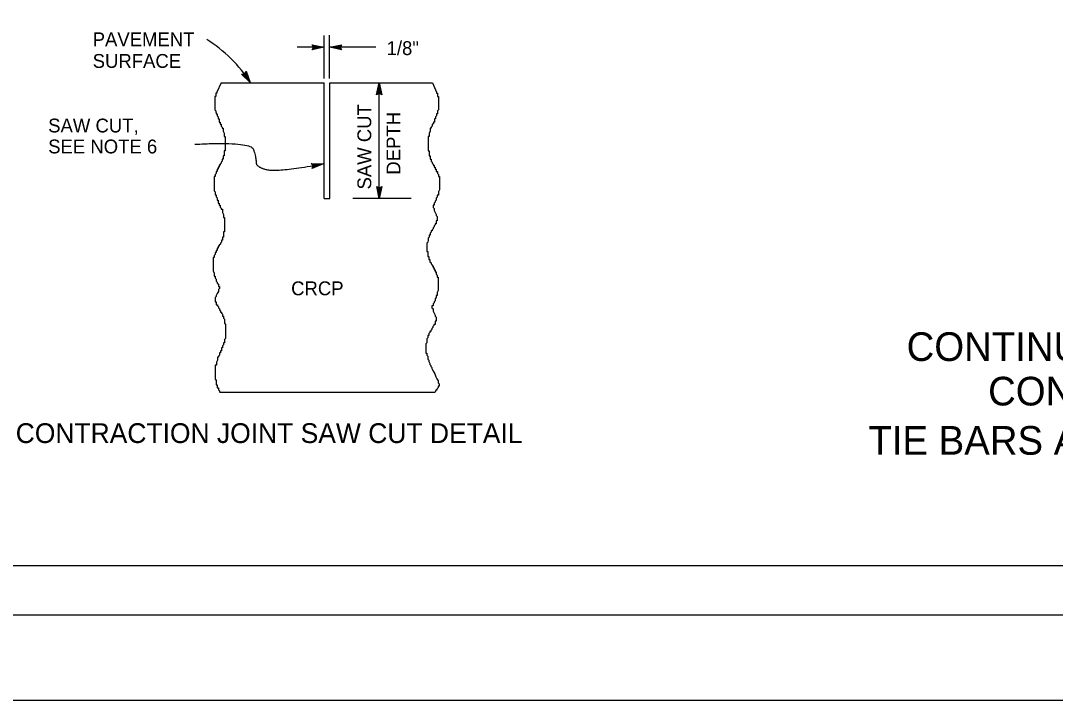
# Model space of a CAD drawing. Extents: x -893 to 867, y -474 to 712.
# Drawn here: x -92 to 431, y -474 to -130 of the extents above; entities that cross this region are included whole.
import ezdxf

# ---------------------------------------------------------------- set-up
doc = ezdxf.new("R2010")
doc.units = 0
for name, color, linetype in [('border_INSIDE-BORDER-anno', 7, 'Continuous'), ('border_PLOTTING-ELEMENTS', 7, 'Continuous'), ('border_rw_22x34_Cut_Lines', 7, 'Continuous'), ('border_SHEET', 7, 'Continuous'), ('rd_PAVEMENT-anno', 7, 'Continuous'), ('STR_Concrete A', 7, 'Continuous')]:
    doc.layers.add(name, color=color, linetype=linetype)

msp = doc.modelspace()

# ---------------------------------------------------------------- linework, layer by layer
at = {"layer": 'border_PLOTTING-ELEMENTS'}
for points in [[(-893.45, -474.04), (866.55, -474.04), (866.55, 711.96), (-893.45, 711.96)], [(-863.45, 668.96), (836.55, 668.96), (836.55, -431.04), (-863.45, -431.04)]]:
    msp.add_lwpolyline(points, close=True, dxfattribs=at)
at = {"layer": 'border_rw_22x34_Cut_Lines'}
msp.add_lwpolyline([(-863.45, 668.96), (836.55, 668.96), (836.55, -431.04), (-863.45, -431.04)], close=True, dxfattribs=at)
at = {"layer": 'border_SHEET'}
msp.add_line((811.55, -406.04), (-813.45, -406.04), dxfattribs=at)
at = {"layer": 'rd_PAVEMENT-anno'}
for p, q in [((61.46, -159.57), (61.46, -137.88)), ((64.31, -159.57), (64.31, -137.69)), ((61.46, -143.81), (47.8, -143.81)), ((56.21, -143.81), (55.41, -142.47)), ((55.41, -142.47), (55.41, -142.47)), ((55.41, -142.47), (61.41, -143.81)), ((61.41, -143.81), (55.41, -145.14)), ((55.41, -145.14), (56.21, -143.81)), ((55.41, -145.14), (55.41, -145.14)), ((55.63, -142.82), (60.03, -143.81)), ((60.02, -143.81), (55.65, -144.78)), ((58.65, -143.81), (55.83, -144.43)), ((55.87, -143.18), (58.65, -143.81)), ((56.04, -143.53), (57.27, -143.81)), ((57.27, -143.81), (56.06, -144.07)), ((61.41, -143.81), (61.41, -143.81)), ((87.62, -143.81), (64.31, -143.81)), ((64.34, -143.81), (70.34, -142.48)), ((70.34, -145.15), (64.34, -143.81)), ((64.34, -143.81), (64.34, -143.81)), ((70.12, -144.79), (65.72, -143.81)), ((65.73, -143.81), (70.1, -142.84)), ((67.1, -143.81), (69.93, -143.18)), ((69.89, -144.43), (67.1, -143.81)), ((68.48, -143.81), (69.69, -143.54)), ((69.71, -144.09), (68.48, -143.81)), ((70.34, -142.48), (69.54, -143.81)), ((69.54, -143.81), (70.34, -145.15)), ((70.34, -142.48), (70.34, -142.48)), ((70.34, -145.15), (70.34, -145.15)), ((21.3, -157.3), (22, -155.9)), ((21.64, -156.67), (22.62, -159.35)), ((21.81, -156.28), (23.36, -160.51)), ((22, -155.9), (22, -155.9)), ((22, -155.9), (24.11, -161.68)), ((19.75, -157.35), (21.3, -157.3)), ((24.11, -161.68), (19.75, -157.34)), ((19.75, -157.34), (19.75, -157.34)), ((23.35, -160.51), (20.18, -157.35)), ((22.62, -159.35), (20.57, -157.31)), ((21.87, -158.19), (20.99, -157.31)), ((21.44, -157), (21.87, -158.19)), ((24.11, -161.68), (24.11, -161.68)), ((88.08, -167.84), (89.42, -161.84)), ((89.42, -161.84), (89.42, -161.84)), ((89.42, -161.84), (90.75, -167.84)), ((89.42, -220.17), (89.42, -161.84)), ((89.42, -167.04), (88.08, -167.84)), ((88.44, -167.63), (89.42, -163.22)), ((88.8, -167.39), (89.42, -164.61)), ((89.15, -167.22), (89.42, -165.99)), ((89.42, -164.61), (90.05, -167.43)), ((89.42, -165.99), (89.69, -167.2)), ((90.75, -167.84), (89.42, -167.04)), ((89.43, -163.23), (90.39, -167.61)), ((88.08, -167.84), (88.08, -167.84)), ((90.75, -167.84), (90.75, -167.84)), ((89.42, -220.26), (88.09, -214.26)), ((88.09, -214.26), (88.09, -214.26)), ((88.09, -214.26), (89.42, -215.06)), ((89.42, -218.87), (88.45, -214.49)), ((89.42, -215.06), (90.76, -214.26)), ((90.76, -214.26), (89.42, -220.26)), ((90.41, -214.48), (89.42, -218.88)), ((90.76, -214.26), (90.76, -214.26)), ((89.43, -217.5), (88.8, -214.67)), ((89.43, -216.12), (89.16, -214.91)), ((90.05, -214.71), (89.43, -217.5)), ((89.7, -214.89), (89.43, -216.12)), ((75.97, -220.17), (105.57, -220.17)), ((89.42, -220.26), (89.42, -220.26))]:
    msp.add_line(p, q, dxfattribs=at)
msp.add_lwpolyline([(54.96, -202.49), (61.01, -202.71), (55.44, -205.07), (55.58, -204.69), (59.66, -202.96), (55.23, -202.79), (55.5, -203.1), (58.33, -203.2), (55.73, -204.31), (55.87, -203.93), (57, -203.45), (55.77, -203.4), (55.98, -203.64), (55.44, -205.07), (55.98, -203.64)], close=True, dxfattribs=at)
msp.add_ellipse((-5.67, -173.95), major_axis=(31.56, -35.84), ratio=0.657191, start_param=1.343029, end_param=2.011934, dxfattribs=at)
msp.add_open_spline([(-3.81, -192.82), (24.39, -191.33), (27.11, -199.5), (27.11, -204.44), (38.25, -206.92), (61.01, -202.71)], degree=2, dxfattribs=at)
at = {"layer": 'STR_Concrete A'}
for p, q in [((9.45, -161.84), (61.45, -161.84)), ((61.45, -220.29), (61.45, -161.84)), ((64.35, -161.84), (116.35, -161.84)), ((64.35, -220.29), (64.35, -161.84)), ((61.45, -220.29), (64.35, -220.29)), ((8.53, -318.27), (117.7, -318.27))]:
    msp.add_line(p, q, dxfattribs=at)
for points in [[(9.36, -161.8), (7.33, -166.52), (7.33, -167.04), (6.81, -167.04), (6.81, -167.56), (6.81, -168.08), (6.81, -168.6), (6.29, -168.6), (6.29, -169.12), (6.29, -169.64), (6.29, -170.16), (6.3, -170.68), (6.3, -171.2), (6.3, -171.72), (6.3, -172.24), (6.3, -172.76), (6.3, -173.27), (6.3, -173.79), (6.3, -174.31), (6.3, -174.83), (6.3, -175.35), (6.82, -175.87), (6.82, -176.39), (6.83, -176.91), (6.83, -177.43), (7.35, -177.43), (7.35, -177.95), (7.35, -178.47), (7.87, -178.99), (7.87, -179.51), (7.87, -180.03), (8.39, -180.03), (8.39, -180.55), (8.39, -181.07), (8.39, -181.59), (8.91, -181.58), (8.91, -182.1), (8.91, -182.62), (9.43, -182.62), (9.43, -183.66), (9.95, -184.18), (9.96, -184.7), (10.47, -184.7), (10.48, -185.22), (10.48, -185.74), (10.48, -186.26), (11, -187.3), (11, -187.82), (11, -188.34), (11, -188.86)], [(116.29, -161.82), (118.33, -166.54), (118.33, -167.06), (118.85, -167.06), (118.85, -167.58), (118.85, -168.1), (118.85, -168.62), (119.37, -168.62), (119.37, -169.14), (119.36, -169.66), (119.36, -170.18), (119.36, -170.7), (119.36, -171.22), (119.36, -171.74), (119.36, -172.26), (119.36, -172.78), (119.36, -173.3), (119.36, -173.82), (119.36, -174.34), (119.36, -174.86), (119.35, -175.38), (118.83, -175.9), (118.83, -176.41), (118.83, -176.93), (118.83, -177.45), (118.31, -177.45), (118.31, -177.97), (118.31, -178.49), (117.79, -179.01), (117.79, -179.53), (117.79, -180.05), (117.27, -180.05), (117.27, -180.57), (117.27, -181.09), (117.27, -181.61), (116.75, -181.61), (116.75, -182.13), (116.74, -182.65), (116.23, -182.65), (116.22, -183.69), (115.7, -184.2), (115.7, -184.72), (115.18, -184.72), (115.18, -185.24), (115.18, -185.76), (115.18, -186.28), (114.66, -187.32), (114.66, -187.84), (114.66, -188.36), (114.66, -188.88)], [(11, -188.86), (11.52, -188.86), (11.52, -189.38), (11.52, -189.9), (11.52, -190.93), (11.52, -191.45), (11.53, -191.97), (11.53, -192.49), (11.53, -193.01), (11.53, -193.53), (11.53, -194.05), (11.53, -194.57), (11.53, -195.09), (11.53, -195.61), (11.53, -196.13), (11.01, -196.13), (11.01, -196.65), (11.02, -197.17), (11.02, -197.69), (11.02, -198.21), (11.02, -198.73), (10.5, -198.73), (10.5, -199.25), (10.5, -199.77), (10.5, -200.29), (9.98, -200.29), (9.98, -200.81), (9.98, -201.33), (9.47, -201.85), (9.47, -202.37), (8.95, -202.89), (8.95, -203.41), (8.43, -203.41), (8.43, -203.93), (8.43, -204.45), (7.91, -204.45), (7.91, -204.97), (7.91, -205.49), (7.39, -205.49), (7.4, -206.01), (7.4, -206.53), (6.88, -206.53), (6.88, -207.05), (6.88, -207.57), (6.36, -208.09), (6.36, -208.61), (6.36, -209.13), (5.84, -209.13), (5.84, -209.65), (5.84, -210.17), (5.85, -210.69), (5.85, -211.21)], [(114.66, -188.88), (114.14, -188.88), (114.14, -189.4), (114.14, -189.92), (114.13, -190.96), (114.13, -191.48), (114.13, -192), (114.13, -192.52), (114.13, -193.04), (114.13, -193.56), (114.13, -194.07), (114.13, -194.59), (114.13, -195.11), (114.13, -195.63), (114.12, -196.15), (114.64, -196.15), (114.64, -196.67), (114.64, -197.19), (114.64, -197.71), (114.64, -198.23), (114.64, -198.75), (115.16, -198.75), (115.16, -199.27), (115.16, -199.79), (115.16, -200.31), (115.68, -200.31), (115.67, -200.83), (115.67, -201.35), (116.19, -201.87), (116.19, -202.39), (116.71, -202.91), (116.71, -203.43), (117.23, -203.43), (117.23, -203.95), (117.23, -204.47), (117.75, -204.47), (117.74, -204.99), (117.74, -205.51), (118.26, -205.51), (118.26, -206.03), (118.26, -206.55), (118.78, -206.56), (118.78, -207.07), (118.78, -207.59), (119.3, -208.12), (119.3, -208.63), (119.3, -209.15), (119.81, -209.16), (119.81, -209.68), (119.81, -210.19), (119.81, -210.71), (119.81, -211.23)], [(5.85, -211.21), (5.85, -211.73), (5.85, -212.25), (5.85, -212.29)], [(5.85, -212.26), (5.85, -212.73), (5.85, -213.25), (5.85, -213.77), (5.85, -214.28), (5.85, -214.8), (5.85, -215.32), (5.85, -215.84), (5.85, -216.36), (6.37, -216.88), (6.38, -217.4), (6.38, -217.92), (6.38, -218.44), (6.9, -218.44), (6.9, -218.96), (6.9, -219.48), (7.42, -220), (7.42, -220.52), (7.42, -221.04), (7.94, -221.04), (7.94, -221.56), (7.94, -222.08), (7.94, -222.6), (8.46, -222.59), (8.46, -223.11), (8.46, -223.63), (8.98, -223.63), (8.99, -224.67), (9.51, -225.19), (9.51, -225.71), (10.03, -225.71), (10.03, -226.23), (10.03, -226.75), (10.03, -227.27), (10.55, -228.31), (10.55, -228.83), (10.55, -229.35), (10.55, -229.87)], [(119.81, -211.23), (119.81, -211.75), (119.81, -212.27), (119.81, -212.79), (119.81, -213.31), (119.81, -213.83), (119.81, -214.35), (119.8, -214.87), (119.8, -215.39), (119.8, -215.91), (119.28, -216.95), (119.28, -217.47), (119.28, -217.99), (119.28, -218.51), (118.76, -218.51), (118.76, -219.03), (118.76, -219.55), (118.24, -220.07), (118.24, -220.58), (118.24, -221.1), (117.72, -221.62), (117.71, -222.14), (117.19, -222.66), (117.19, -223.18), (117.19, -223.7), (116.67, -223.7), (116.67, -224.22), (116.67, -224.74), (117.19, -225.26), (117.19, -225.78), (117.19, -226.3), (117.71, -227.34), (118.22, -228.38), (118.22, -228.9), (118.74, -229.42), (118.74, -229.94), (118.74, -230.46), (118.74, -230.98), (118.74, -231.5), (118.22, -231.5), (118.22, -232.02), (118.22, -232.54), (118.22, -233.06), (117.7, -233.06), (117.69, -233.58), (117.17, -234.09), (117.17, -234.61), (116.65, -235.13), (116.65, -235.65), (116.13, -236.17)], [(10.55, -229.87), (11.07, -229.87), (11.07, -230.39), (11.07, -230.9), (11.08, -231.94), (11.08, -232.46), (11.08, -232.98), (11.08, -233.5), (11.08, -234.02), (11.08, -234.54), (11.08, -235.06), (11.08, -235.58), (11.08, -236.1), (11.08, -236.62), (11.08, -237.14), (10.56, -237.14), (10.57, -237.66), (10.57, -238.18), (10.57, -238.7), (10.57, -239.22), (10.57, -239.74), (10.05, -239.74), (10.05, -240.26), (10.05, -240.78), (10.05, -241.3), (9.53, -241.3), (9.53, -241.82), (9.54, -242.34), (9.02, -242.86), (9.02, -243.38), (8.5, -243.9), (8.5, -244.42), (7.98, -244.42), (7.98, -244.94), (7.98, -245.46), (7.46, -245.46), (7.46, -245.98), (7.47, -246.5), (6.95, -246.5), (6.95, -247.02), (6.95, -247.54), (6.43, -247.54), (6.43, -248.06), (6.43, -248.58), (5.91, -249.1), (5.91, -249.62), (5.91, -250.14), (5.39, -250.14), (5.4, -250.66), (5.4, -251.18), (5.4, -251.7), (5.4, -252.22)], [(116.13, -236.17), (116.13, -236.69), (115.61, -236.69), (115.61, -237.21), (115.09, -237.73), (115.09, -238.25), (115.09, -238.77), (114.57, -238.77), (114.57, -239.81), (114.05, -240.32), (114.05, -241.36), (114.04, -242.4), (113.52, -242.92), (113.52, -243.96), (113.52, -244.13)], [(113.52, -243.33), (113.52, -243.38), (113.52, -243.9), (113.52, -244.42), (113.52, -244.94), (113.52, -245.46), (113.51, -245.98), (113.51, -246.5), (113.51, -247.02), (114.03, -247.02), (114.03, -247.54), (114.03, -248.06), (114.03, -248.58), (114.03, -249.1), (114.03, -249.62), (114.55, -249.62), (114.55, -250.14), (114.55, -250.66), (114.54, -251.17), (115.06, -251.18), (115.06, -251.7), (115.06, -252.22), (115.58, -252.74), (115.58, -253.26), (116.1, -253.78), (116.1, -254.3), (116.62, -254.3), (116.62, -254.82), (116.61, -255.34), (117.13, -255.34), (117.13, -255.86), (117.13, -256.38), (117.65, -256.38), (117.65, -256.9), (117.65, -257.42), (118.17, -257.42), (118.17, -257.94), (118.17, -258.46), (118.69, -258.98), (118.68, -259.5), (118.68, -260.02), (119.2, -260.02), (119.2, -260.54), (119.2, -261.06), (119.2, -261.58), (119.2, -262.1)], [(5.4, -252.22), (5.4, -252.74), (5.4, -253.26), (5.4, -253.78), (5.4, -254.3), (5.4, -254.82), (5.4, -255.34), (5.4, -255.86), (5.41, -256.38), (5.41, -256.9), (5.93, -257.94), (5.93, -258.46), (5.93, -258.98), (5.93, -259.5), (6.45, -259.49), (6.45, -260.01), (6.45, -260.53), (6.97, -261.05), (6.97, -261.57), (6.97, -262.09), (7.49, -262.61), (7.49, -263.13), (8.01, -263.65), (8.02, -264.17), (8.02, -264.69), (8.54, -264.69), (8.54, -265.21), (8.54, -265.73), (8.02, -266.25), (8.02, -266.77), (8.02, -267.29), (7.5, -268.33), (6.99, -269.37), (6.99, -269.89), (6.47, -270.41), (6.47, -270.93), (6.47, -271.45), (6.47, -271.97), (6.47, -272.49), (6.99, -272.48), (6.99, -273), (6.99, -273.52), (6.99, -274.04), (7.51, -274.04), (7.51, -274.56), (8.03, -275.08), (8.04, -275.6), (8.56, -276.12), (8.56, -276.64), (9.08, -277.16)], [(119.2, -262.1), (119.2, -262.62), (119.2, -263.14), (119.2, -263.66), (119.2, -264.17), (119.19, -264.69), (119.19, -265.21), (119.19, -265.73), (119.19, -266.25), (119.19, -266.77), (118.67, -267.81), (118.67, -268.33), (118.67, -268.85), (118.67, -269.37), (118.15, -269.37), (118.15, -269.89), (118.15, -270.41), (117.63, -270.93), (117.63, -271.45), (117.62, -271.97), (117.1, -272.49), (117.1, -273.01), (116.58, -273.52), (116.58, -274.04), (116.58, -274.56), (116.06, -274.56), (116.06, -275.08), (116.06, -275.6), (116.58, -276.12), (116.58, -276.64), (116.58, -277.16), (117.09, -278.2), (117.61, -279.24), (117.61, -279.76), (118.13, -280.28), (118.13, -280.8), (118.13, -281.32), (118.13, -281.84), (118.13, -282.36), (117.61, -282.36), (117.61, -282.88), (117.6, -283.4), (117.6, -283.92), (117.08, -283.92), (117.08, -284.44), (116.56, -284.96), (116.56, -285.48), (116.04, -286), (116.04, -286.52), (115.52, -287.03)], [(9.08, -277.16), (9.08, -277.68), (9.6, -277.68), (9.6, -278.2), (10.12, -278.72), (10.12, -279.24), (10.12, -279.75), (10.64, -279.75), (10.64, -280.79), (11.16, -281.31), (11.16, -282.35), (11.16, -283.39), (11.69, -283.91), (11.69, -284.95), (11.69, -285.47), (11.69, -285.99), (11.69, -286.2)], [(11.7, -286.15), (11.7, -286.43), (11.7, -286.95), (11.7, -287.47), (11.7, -287.99), (11.7, -288.51), (11.7, -289.03), (11.7, -289.55), (11.7, -290.07), (11.7, -290.59), (11.69, -291.11), (11.17, -291.63), (11.17, -292.15), (11.17, -292.66), (11.17, -293.18), (10.65, -293.18), (10.65, -293.7), (10.65, -294.22), (10.13, -294.74), (10.13, -295.26), (10.13, -295.78), (9.61, -295.78), (9.61, -296.3), (9.61, -296.82), (9.61, -297.34), (9.09, -297.34), (9.09, -297.86), (9.09, -298.38), (8.57, -298.38), (8.56, -299.42), (8.04, -299.93), (8.04, -300.45), (7.52, -300.45), (7.52, -300.97), (7.52, -301.49), (7.52, -302.01), (7, -303.05), (7, -303.57), (7, -304.09), (7, -304.61)], [(115.52, -287.03), (115.52, -287.55), (115, -287.55), (115, -288.07), (114.48, -288.59), (114.48, -289.11), (114.48, -289.63), (113.96, -289.63), (113.96, -290.67), (113.44, -291.19), (113.43, -292.23), (113.43, -293.27), (112.91, -293.78), (112.91, -294.82), (112.91, -295.34), (112.91, -295.86), (112.91, -296.38), (112.91, -296.9), (112.91, -297.42), (112.9, -297.94), (112.9, -298.46), (113.42, -298.46), (113.42, -298.98), (113.42, -299.5), (113.94, -300.02), (113.94, -301.06), (113.94, -301.58), (114.46, -302.1), (114.45, -302.62), (114.97, -303.66), (114.97, -304.18), (115.49, -304.7), (115.49, -305.22), (116.01, -305.74), (116.01, -306.26), (116.52, -307.3), (117.56, -308.86), (118.08, -310.42), (118.59, -311.46), (119.11, -312.5), (119.11, -313.54), (119.63, -314.06), (119.63, -314.58), (119.63, -315.1), (119.11, -315.1), (119.11, -315.62), (119.1, -316.14), (118.58, -316.66), (118.58, -317.18), (118.06, -317.18), (117.71, -318.25)], [(7, -304.61), (6.48, -304.61), (6.48, -305.13), (6.48, -305.65), (6.47, -306.69), (6.47, -307.21), (6.47, -307.73), (6.47, -308.25), (6.47, -308.77), (6.47, -309.29), (6.47, -309.81), (6.47, -310.33), (6.47, -310.84), (6.47, -311.36), (6.47, -311.88), (6.98, -311.89), (6.98, -312.4), (6.98, -312.92), (6.98, -313.44), (6.98, -313.96), (6.98, -314.48), (7.5, -314.48), (7.5, -315), (7.5, -315.52), (7.5, -316.04), (8.02, -316.04), (8.02, -316.56), (8.01, -317.08), (8.53, -317.6), (8.53, -318.12)]]:
    msp.add_lwpolyline(points, dxfattribs=at)

# ---------------------------------------------------------------- texts
at = {"layer": 'border_INSIDE-BORDER-anno'}
for s, p in [('CONTINUOUSLY REINFORCED', (356.12, -302.43)), ('CONCRETE PAVEMENT', (397.34, -324.93)), ('TIE BARS AND JOINT DETAILS', (336.77, -349.84))]:
    msp.add_text(s, height=14.5, dxfattribs=at).set_placement(p)
at = {"layer": 'rd_PAVEMENT-anno'}
for s, height, p in [('PAVEMENT', 7, (-55.55, -143.27)), ('1/8"', 7, (93.12, -147.72)), ('SURFACE', 7, (-55.55, -154.2)), ('SAW CUT,', 7, (-78.05, -186.86)), ('SEE NOTE 6', 7, (-78.05, -197.46)), ('CRCP', 7, (44.83, -269.2)), ('CONTRACTION JOINT SAW CUT DETAIL', 10, (-94.47, -343.93))]:
    msp.add_text(s, height=height, dxfattribs=at).set_placement(p)
for s, p in [('SAW CUT', (85.35, -215.7)), ('DEPTH', (100.07, -208.22))]:
    msp.add_text(s, height=7, rotation=90, dxfattribs=at).set_placement(p)

doc.saveas('drawing.dxf')
